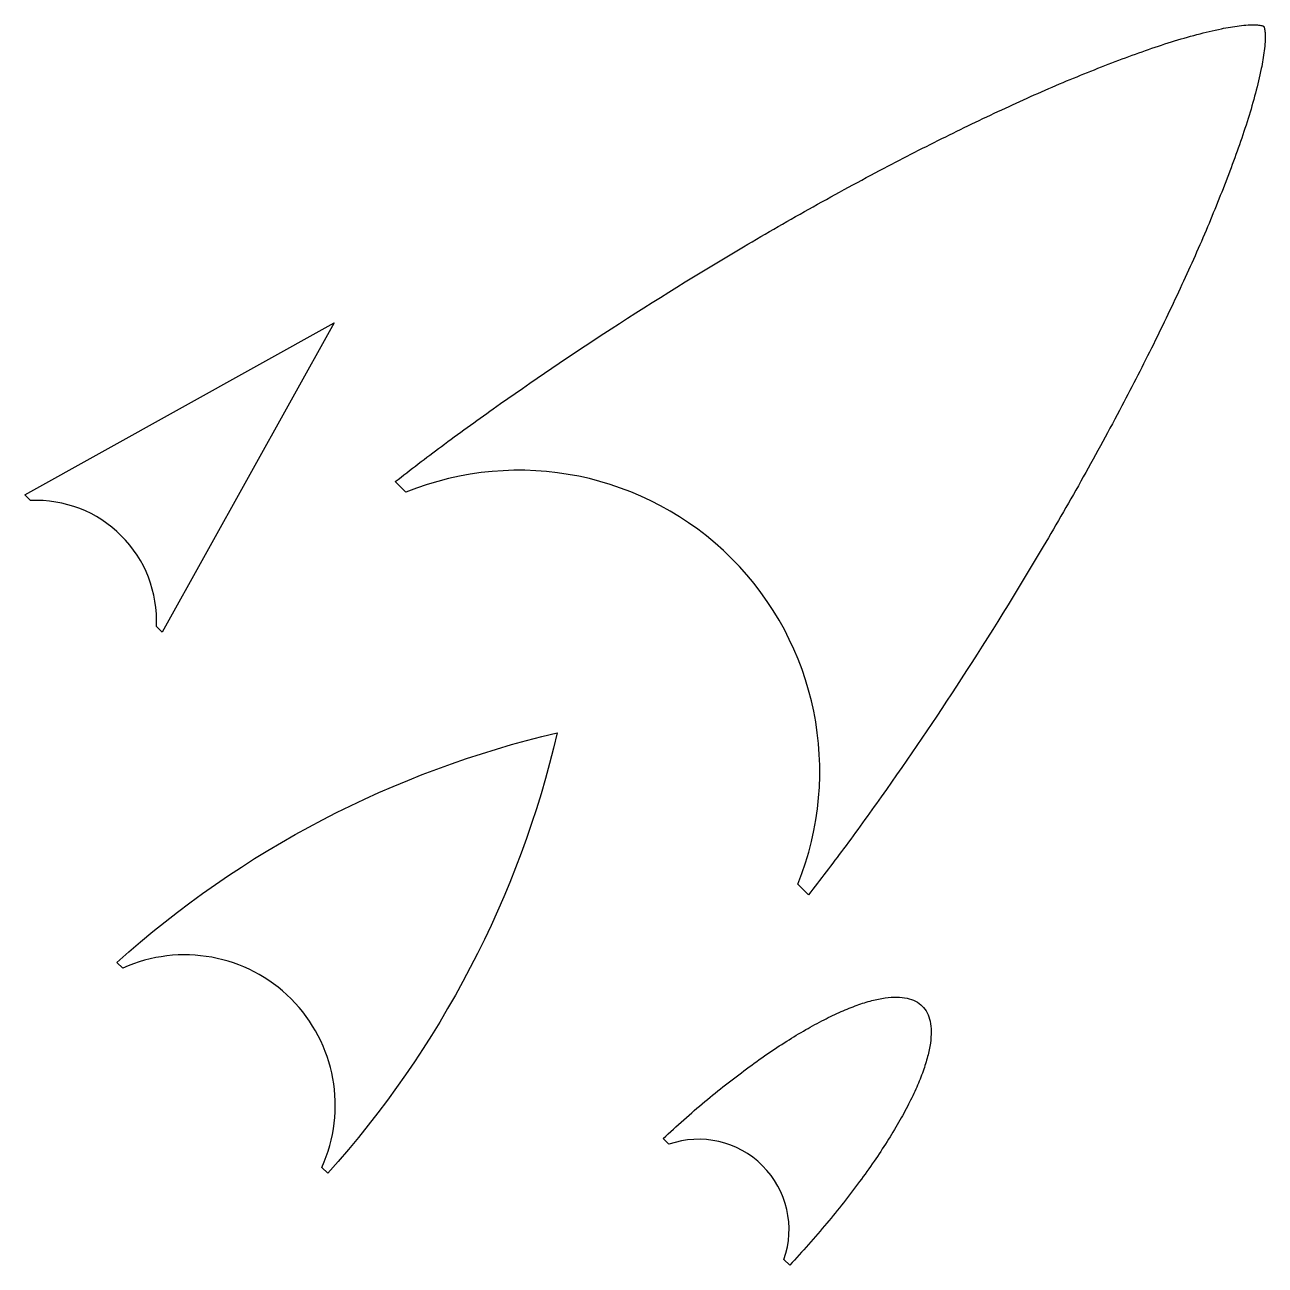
# Model space of a CAD drawing. Header units: millimetres. Extents: x 0 to 75, y 0 to 75.
import ezdxf

# ---------------------------------------------------------------- set-up
doc = ezdxf.new("R2010")
doc.units = ezdxf.units.MM
doc.layers.add('FS_MARK', color=7, linetype='Continuous')

msp = doc.modelspace()

# ---------------------------------------------------------------- linework, layer by layer
at = {"layer": 'FS_MARK'}
for points in [[(74.916, 74.909, -0.081649), (74.932, 74.884, -0.034985), (74.947, 74.845, -0.030854), (74.973, 74.735, -0.029372), (75.003, 74.462, -0.026839), (74.998, 73.972, -0.016398), (74.948, 73.433, -0.01867), (74.768, 72.354, -0.01479), (74.42, 70.874, -0.011042), (73.974, 69.334, -0.008202), (73.449, 67.752, -0.005946), (72.866, 66.148, -0.009926), (71.522, 62.786, -0.008297), (69.976, 59.292, -0.006975), (68.243, 55.679, -0.005889), (66.338, 51.955, -0.006477), (64.008, 47.663, -0.005854), (61.587, 43.453, -0.010553), (56.629, 35.455, -0.010238), (51.789, 28.318, -0.005595), (49.514, 25.184, -0.006406), (47.389, 22.399), (46.745, 23.042, 0.662034), (23.049, 46.738), (22.406, 47.382, -0.006406), (25.191, 49.507, -0.005595), (28.326, 51.782, -0.010238), (35.463, 56.622, -0.010553), (43.46, 61.579, -0.005854), (47.671, 64.001, -0.006477), (51.963, 66.331, -0.005889), (55.686, 68.236, -0.006975), (59.3, 69.968, -0.008297), (62.793, 71.515, -0.009926), (66.155, 72.859, -0.005946), (67.76, 73.442, -0.008202), (69.341, 73.967, -0.011042), (70.882, 74.413, -0.01479), (72.362, 74.761, -0.01867), (73.44, 74.941, -0.016398), (73.98, 74.991, -0.026839), (74.47, 74.995, -0.029372), (74.742, 74.965, -0.030854), (74.853, 74.94, -0.034985), (74.892, 74.925, -0.081649)], [(18.705, 56.978), (8.313, 38.273), (7.96, 38.627, 0.441322), (0.354, 46.233), (0, 46.586)], [(32.195, 32.187, -0.126494), (18.318, 5.561), (17.964, 5.915, 0.691575), (5.922, 17.957), (5.569, 18.31, -0.126494)], [(54.266, 15.667, -0.077344), (54.56, 15.264, -0.065673), (54.74, 14.753, -0.050618), (54.807, 14.139, -0.037918), (54.758, 13.428, -0.028683), (54.596, 12.624, -0.022247), (54.32, 11.735, -0.017762), (53.933, 10.768, -0.014588), (53.439, 9.73, -0.012301), (52.841, 8.63, -0.010626), (52.145, 7.478, -0.009381), (51.355, 6.282, -0.008451), (50.479, 5.052, -0.014968), (48.497, 2.532, -0.013487), (46.261, 0), (45.908, 0.354, 0.627903), (38.953, 7.309), (38.599, 7.662, -0.013487), (41.131, 9.897, -0.014968), (43.651, 11.88, -0.008451), (44.881, 12.756, -0.009381), (46.077, 13.546, -0.010626), (47.229, 14.242, -0.012301), (48.329, 14.84, -0.014588), (49.367, 15.334, -0.017762), (50.334, 15.721, -0.022247), (51.223, 15.997, -0.028683), (52.027, 16.159, -0.037918), (52.738, 16.208, -0.050618), (53.352, 16.141, -0.065673), (53.863, 15.961, -0.077344)]]:
    msp.add_lwpolyline(points, format="xyb", close=True, dxfattribs=at)

doc.saveas('drawing.dxf')
